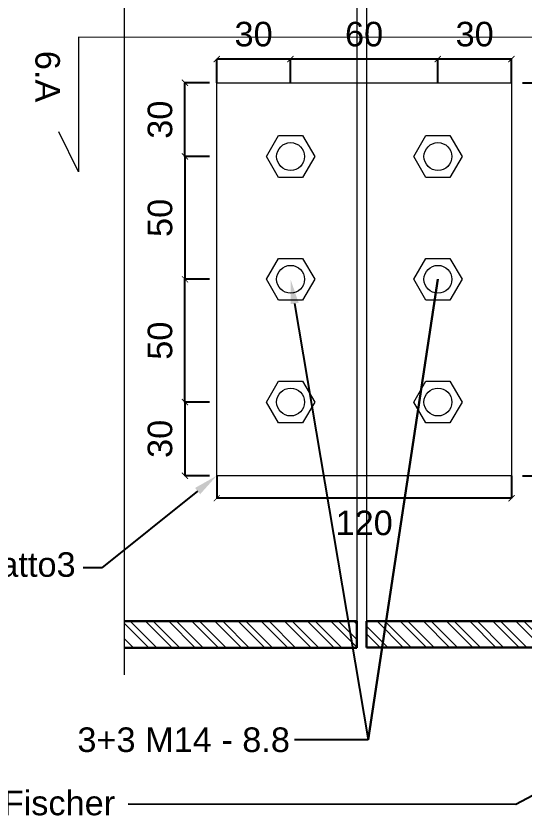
# Model space of a CAD drawing. Header units: millimetres. Extents: x 1415 to 3549, y 2194 to 4677.
# Drawn here: x 1789.6233 to 1789.8303, y 2313.5536 to 2313.8771 of the extents above; entities that cross this region are included whole.
import ezdxf
from ezdxf import colors
from ezdxf.entities.mleader import LeaderData, LeaderLine
from ezdxf.math import Vec2, Vec3

# ---------------------------------------------------------------- set-up
doc = ezdxf.new("R2010")
doc.units = ezdxf.units.MM
doc.linetypes.add('ACAD_ISO02W100', pattern=[15, 12, -3])
doc.linetypes.add('DASHDOT', pattern=[1, 0.5, -0.25, 0, -0.25])
doc.layers.get('0').update_dxf_attribs({"plot": 0})
for name, color, linetype, lineweight in [('bulloni', 170, 'Continuous', 15), ('giunti', 7, 'Continuous', 15), ('Layer4', 7, 'Continuous', 15), ('quote', 252, 'Continuous', 5), ('sezionato particolari', 7, 'Continuous', 30), ('sezione', 18, 'ACAD_ISO02W100', 20)]:
    doc.layers.add(name, color=color, linetype=linetype, lineweight=lineweight)
doc.layers.add('retini', color=7, linetype='DASHDOT', lineweight=9, true_color=0x636466)
doc.styles.get("Standard").update_dxf_attribs({"font": 'arial.ttf'})
doc.dimstyles.new('quote acciaio', dxfattribs={"dimtxt": 0.01, "dimasz": 0.0025, "dimexe": 0, "dimexo": 0, "dimgap": 0.005, "dimtad": 2, "dimdec": 0, "dimlfac": 1000, "dimzin": 0, "dimdsep": 46, "dimtxsty": 'Standard', "dimblk": 'ARCHTICK', "dimcen": 0, "dimclre": 252, "dimadec": 0, "dimazin": 0, "dimtfac": 1, "dimtdec": 0, "dimtofl": 0, "dimtmove": 0, "dimatfit": 3, "dimfxl": 0.01, "dimfxlon": 1, "dimtolj": 1, "dimtzin": 0, "dimarcsym": 0})

# ---------------------------------------------------------------- blocks, each defined once
blk = doc.blocks.new('_ArchTick')
at = {"color": 0, "linetype": 'ByBlock', "const_width": 0.15}
blk.add_lwpolyline([(-0.5, -0.5), (0.5, 0.5)], dxfattribs=at)
blk = doc.blocks.new('*D892')
at = {"layer": 'Defpoints', "color": 0, "transparency": 16777216}
for p in [(1789.69218, 2313.84985), (1789.70514, 2313.84985), (1789.73514, 2313.81985)]:
    blk.add_point(p, dxfattribs=at)
at = {"layer": 'quote', "color": 252, "lineweight": -2, "transparency": 16777216}
for p, q in [((1789.70218, 2313.84985), (1789.69218, 2313.84985)), ((1789.70218, 2313.81985), (1789.69218, 2313.81985))]:
    blk.add_line(p, q, dxfattribs=at)
at = {"layer": 'quote', "color": 0, "linetype": 'Continuous', "lineweight": -2, "transparency": 16777216}
blk.add_line((1789.69218, 2313.81985), (1789.69218, 2313.84985), dxfattribs=at)
at = {"layer": 'quote', "color": 0, "lineweight": -2, "transparency": 16777216, "xscale": 0.0025, "yscale": 0.0025, "zscale": 0.0025}
for p, rotation in [((1789.69218, 2313.84985), 90), ((1789.69218, 2313.81985), 270)]:
    blk.add_blockref('_ArchTick', p, dxfattribs=dict(at, rotation=rotation))
at = {"layer": 'quote', "color": 0, "transparency": 16777216, "insert": (1789.68207, 2313.83485), "char_height": 0.01, "attachment_point": 5, "rotation": 90}
blk.add_mtext('\\A1;30', dxfattribs=at)
blk = doc.blocks.new('*D888')
at = {"layer": 'Defpoints', "color": 0, "transparency": 16777216}
for p in [(1789.73514, 2313.81985), (1789.69218, 2313.76985), (1789.73514, 2313.76985)]:
    blk.add_point(p, dxfattribs=at)
at = {"layer": 'quote', "color": 252, "lineweight": -2, "transparency": 16777216}
for p, q in [((1789.70218, 2313.81985), (1789.69218, 2313.81985)), ((1789.70218, 2313.76985), (1789.69218, 2313.76985))]:
    blk.add_line(p, q, dxfattribs=at)
at = {"layer": 'quote', "color": 0, "linetype": 'Continuous', "lineweight": -2, "transparency": 16777216}
blk.add_line((1789.69218, 2313.81985), (1789.69218, 2313.76985), dxfattribs=at)
at = {"layer": 'quote', "color": 0, "lineweight": -2, "transparency": 16777216, "xscale": 0.0025, "yscale": 0.0025, "zscale": 0.0025}
for p, rotation in [((1789.69218, 2313.81985), 90), ((1789.69218, 2313.76985), 270)]:
    blk.add_blockref('_ArchTick', p, dxfattribs=dict(at, rotation=rotation))
at = {"layer": 'quote', "color": 0, "transparency": 16777216, "insert": (1789.68208, 2313.79485), "char_height": 0.01, "attachment_point": 5, "rotation": 90}
blk.add_mtext('\\A1;50', dxfattribs=at)
blk = doc.blocks.new('*D893')
at = {"layer": 'Defpoints', "color": 0, "transparency": 16777216}
for p in [(1789.73514, 2313.71985), (1789.69218, 2313.68985), (1789.76517, 2313.68985)]:
    blk.add_point(p, dxfattribs=at)
at = {"layer": 'quote', "color": 252, "lineweight": -2, "transparency": 16777216}
for p, q in [((1789.70218, 2313.71985), (1789.69218, 2313.71985)), ((1789.70218, 2313.68985), (1789.69218, 2313.68985))]:
    blk.add_line(p, q, dxfattribs=at)
at = {"layer": 'quote', "color": 0, "linetype": 'Continuous', "lineweight": -2, "transparency": 16777216}
blk.add_line((1789.69218, 2313.71985), (1789.69218, 2313.68985), dxfattribs=at)
at = {"layer": 'quote', "color": 0, "lineweight": -2, "transparency": 16777216, "xscale": 0.0025, "yscale": 0.0025, "zscale": 0.0025}
for p, rotation in [((1789.69218, 2313.71985), 90), ((1789.69218, 2313.68985), 270)]:
    blk.add_blockref('_ArchTick', p, dxfattribs=dict(at, rotation=rotation))
at = {"layer": 'quote', "color": 0, "transparency": 16777216, "insert": (1789.68207, 2313.70485), "char_height": 0.01, "attachment_point": 5, "rotation": 90}
blk.add_mtext('\\A1;30', dxfattribs=at)
blk = doc.blocks.new('*D889')
at = {"layer": 'Defpoints', "color": 0, "transparency": 16777216}
for p in [(1789.69218, 2313.76985), (1789.73514, 2313.76985), (1789.73514, 2313.71985)]:
    blk.add_point(p, dxfattribs=at)
at = {"layer": 'quote', "color": 252, "lineweight": -2, "transparency": 16777216}
for p, q in [((1789.70218, 2313.76985), (1789.69218, 2313.76985)), ((1789.70218, 2313.71985), (1789.69218, 2313.71985))]:
    blk.add_line(p, q, dxfattribs=at)
at = {"layer": 'quote', "color": 0, "linetype": 'Continuous', "lineweight": -2, "transparency": 16777216}
blk.add_line((1789.69218, 2313.71985), (1789.69218, 2313.76985), dxfattribs=at)
at = {"layer": 'quote', "color": 0, "lineweight": -2, "transparency": 16777216, "xscale": 0.0025, "yscale": 0.0025, "zscale": 0.0025}
for p, rotation in [((1789.69218, 2313.76985), 90), ((1789.69218, 2313.71985), 270)]:
    blk.add_blockref('_ArchTick', p, dxfattribs=dict(at, rotation=rotation))
at = {"layer": 'quote', "color": 0, "transparency": 16777216, "insert": (1789.68208, 2313.74485), "char_height": 0.01, "attachment_point": 5, "rotation": 90}
blk.add_mtext('\\A1;50', dxfattribs=at)
blk = doc.blocks.new('*D894')
at = {"layer": 'Defpoints', "color": 0, "transparency": 16777216}
for p in [(1789.79514, 2313.85953), (1789.8252, 2313.84985), (1789.79514, 2313.81985)]:
    blk.add_point(p, dxfattribs=at)
at = {"layer": 'quote', "color": 252, "lineweight": -2, "transparency": 16777216}
for p, q in [((1789.79514, 2313.84953), (1789.79514, 2313.85953)), ((1789.8252, 2313.84985), (1789.8252, 2313.85953))]:
    blk.add_line(p, q, dxfattribs=at)
at = {"layer": 'quote', "color": 0, "linetype": 'Continuous', "lineweight": -2, "transparency": 16777216}
blk.add_line((1789.8252, 2313.85953), (1789.79514, 2313.85953), dxfattribs=at)
at = {"layer": 'quote', "color": 0, "lineweight": -2, "transparency": 16777216, "xscale": 0.0025, "yscale": 0.0025, "zscale": 0.0025, "rotation": 180}
blk.add_blockref('_ArchTick', (1789.79514, 2313.85953), dxfattribs=at)
at = {"layer": 'quote', "color": 0, "lineweight": -2, "transparency": 16777216, "xscale": 0.0025, "yscale": 0.0025, "zscale": 0.0025}
blk.add_blockref('_ArchTick', (1789.8252, 2313.85953), dxfattribs=at)
at = {"layer": 'quote', "color": 0, "transparency": 16777216, "insert": (1789.81017, 2313.86964), "char_height": 0.01, "attachment_point": 5}
blk.add_mtext('\\A1;30', dxfattribs=at)
blk = doc.blocks.new('*D890')
at = {"layer": 'Defpoints', "color": 0, "transparency": 16777216}
for p in [(1789.73514, 2313.85953), (1789.73514, 2313.81985), (1789.79514, 2313.81985)]:
    blk.add_point(p, dxfattribs=at)
at = {"layer": 'quote', "color": 252, "lineweight": -2, "transparency": 16777216}
for p, q in [((1789.73514, 2313.84953), (1789.73514, 2313.85953)), ((1789.79514, 2313.84953), (1789.79514, 2313.85953))]:
    blk.add_line(p, q, dxfattribs=at)
at = {"layer": 'quote', "color": 0, "linetype": 'Continuous', "lineweight": -2, "transparency": 16777216}
blk.add_line((1789.79514, 2313.85953), (1789.73514, 2313.85953), dxfattribs=at)
at = {"layer": 'quote', "color": 0, "lineweight": -2, "transparency": 16777216, "xscale": 0.0025, "yscale": 0.0025, "zscale": 0.0025, "rotation": 180}
blk.add_blockref('_ArchTick', (1789.73514, 2313.85953), dxfattribs=at)
at = {"layer": 'quote', "color": 0, "lineweight": -2, "transparency": 16777216, "xscale": 0.0025, "yscale": 0.0025, "zscale": 0.0025}
blk.add_blockref('_ArchTick', (1789.79514, 2313.85953), dxfattribs=at)
at = {"layer": 'quote', "color": 0, "transparency": 16777216, "insert": (1789.76514, 2313.86964), "char_height": 0.01, "attachment_point": 5}
blk.add_mtext('\\A1;60', dxfattribs=at)
blk = doc.blocks.new('*D891')
at = {"layer": 'Defpoints', "color": 0, "transparency": 16777216}
for p in [(1789.70514, 2313.85953), (1789.70514, 2313.84985), (1789.73514, 2313.81985)]:
    blk.add_point(p, dxfattribs=at)
at = {"layer": 'quote', "color": 252, "lineweight": -2, "transparency": 16777216}
for p, q in [((1789.70514, 2313.84985), (1789.70514, 2313.85953)), ((1789.73514, 2313.84953), (1789.73514, 2313.85953))]:
    blk.add_line(p, q, dxfattribs=at)
at = {"layer": 'quote', "color": 0, "linetype": 'Continuous', "lineweight": -2, "transparency": 16777216}
blk.add_line((1789.73514, 2313.85953), (1789.70514, 2313.85953), dxfattribs=at)
at = {"layer": 'quote', "color": 0, "lineweight": -2, "transparency": 16777216, "xscale": 0.0025, "yscale": 0.0025, "zscale": 0.0025, "rotation": 180}
blk.add_blockref('_ArchTick', (1789.70514, 2313.85953), dxfattribs=at)
at = {"layer": 'quote', "color": 0, "lineweight": -2, "transparency": 16777216, "xscale": 0.0025, "yscale": 0.0025, "zscale": 0.0025}
blk.add_blockref('_ArchTick', (1789.73514, 2313.85953), dxfattribs=at)
at = {"layer": 'quote', "color": 0, "transparency": 16777216, "insert": (1789.72014, 2313.86964), "char_height": 0.01, "attachment_point": 5}
blk.add_mtext('\\A1;30', dxfattribs=at)
blk = doc.blocks.new('*D895')
at = {"layer": 'Defpoints', "color": 0, "transparency": 16777216}
for p in [(1789.8252, 2313.84985), (1789.8252, 2313.68985), (1789.8396, 2313.68985)]:
    blk.add_point(p, dxfattribs=at)
at = {"layer": 'quote', "color": 252, "lineweight": -2, "transparency": 16777216}
for p, q in [((1789.8296, 2313.84985), (1789.8396, 2313.84985)), ((1789.8296, 2313.68985), (1789.8396, 2313.68985))]:
    blk.add_line(p, q, dxfattribs=at)
at = {"layer": 'quote', "color": 0, "linetype": 'Continuous', "lineweight": -2, "transparency": 16777216}
blk.add_line((1789.8396, 2313.84985), (1789.8396, 2313.68985), dxfattribs=at)
at = {"layer": 'quote', "color": 0, "lineweight": -2, "transparency": 16777216, "xscale": 0.0025, "yscale": 0.0025, "zscale": 0.0025}
for p, rotation in [((1789.8396, 2313.84985), 90), ((1789.8396, 2313.68985), 270)]:
    blk.add_blockref('_ArchTick', p, dxfattribs=dict(at, rotation=rotation))
at = {"layer": 'quote', "color": 0, "transparency": 16777216, "insert": (1789.84971, 2313.76985), "char_height": 0.01, "attachment_point": 5, "rotation": 90}
blk.add_mtext('\\A1;160', dxfattribs=at)
blk = doc.blocks.new('*D896')
at = {"layer": 'Defpoints', "color": 0, "transparency": 16777216}
for p in [(1789.70514, 2313.68985), (1789.8252, 2313.68985), (1789.70514, 2313.68067)]:
    blk.add_point(p, dxfattribs=at)
at = {"layer": 'quote', "color": 252, "lineweight": -2, "transparency": 16777216}
for p, q in [((1789.70514, 2313.68985), (1789.70514, 2313.68067)), ((1789.8252, 2313.68985), (1789.8252, 2313.68067))]:
    blk.add_line(p, q, dxfattribs=at)
at = {"layer": 'quote', "color": 0, "linetype": 'Continuous', "lineweight": -2, "transparency": 16777216}
blk.add_line((1789.8252, 2313.68067), (1789.70514, 2313.68067), dxfattribs=at)
at = {"layer": 'quote', "color": 0, "lineweight": -2, "transparency": 16777216, "xscale": 0.0025, "yscale": 0.0025, "zscale": 0.0025, "rotation": 180}
blk.add_blockref('_ArchTick', (1789.70514, 2313.68067), dxfattribs=at)
at = {"layer": 'quote', "color": 0, "lineweight": -2, "transparency": 16777216, "xscale": 0.0025, "yscale": 0.0025, "zscale": 0.0025}
blk.add_blockref('_ArchTick', (1789.8252, 2313.68067), dxfattribs=at)
at = {"layer": 'quote', "color": 0, "transparency": 16777216, "insert": (1789.76517, 2313.67056), "char_height": 0.01, "attachment_point": 5}
blk.add_mtext('\\A1;120', dxfattribs=at)

msp = doc.modelspace()

# ---------------------------------------------------------------- hatches: boundary and pattern name
at = {"layer": 'retini', "transparency": 33554687}
h = msp.add_hatch(dxfattribs=at)
h.set_pattern_fill('ANSI32', color=256, scale=0.0007, angle=90)
h.set_pattern_definition([(135, (0, 0), (-0.004714634464, -0.004714634464), []), (135, (2e-19, 0.003143), (-0.004714634464, -0.004714634464), [])])
h.paths.add_polyline_path([(1789.76214, 2313.91985), (1789.66761, 2313.91985), (1789.66761, 2313.91005), (1789.76214, 2313.91005)])
h.paths.add_polyline_path([(1789.75863, 2313.63055), (1789.66761, 2313.63055), (1789.66761, 2313.61971), (1789.76046, 2313.61971)])
h.paths.add_polyline_path([(1789.76214, 2313.63055), (1789.75863, 2313.63055), (1789.76046, 2313.61971), (1789.76214, 2313.61971)])
h.paths.add_polyline_path([(1789.77408, 2313.63055), (1789.76614, 2313.63055), (1789.76614, 2313.61985), (1789.77246, 2313.61985)])
h.paths.add_polyline_path([(1789.91614, 2313.62755), (1789.91614, 2313.63055), (1789.77408, 2313.63055), (1789.77246, 2313.61985), (1789.91614, 2313.61985)])
h.paths.add_polyline_path([(1789.91614, 2313.91305), (1789.91614, 2313.91985), (1789.76614, 2313.91985), (1789.76614, 2313.91005), (1789.91614, 2313.91005)])

# ---------------------------------------------------------------- linework, layer by layer
at = {"layer": 'bulloni'}
for points in [[(1789.74502, 2313.81985), (1789.74011, 2313.81135), (1789.73029, 2313.81135), (1789.72539, 2313.81985), (1789.73029, 2313.82835), (1789.74011, 2313.82835)], [(1789.80502, 2313.81985), (1789.80011, 2313.81135), (1789.79029, 2313.81135), (1789.78539, 2313.81985), (1789.79029, 2313.82835), (1789.80011, 2313.82835)], [(1789.74502, 2313.76985), (1789.74011, 2313.76135), (1789.73029, 2313.76135), (1789.72539, 2313.76985), (1789.73029, 2313.77835), (1789.74011, 2313.77835)], [(1789.80502, 2313.76985), (1789.80011, 2313.76135), (1789.79029, 2313.76135), (1789.78539, 2313.76985), (1789.79029, 2313.77835), (1789.80011, 2313.77835)], [(1789.74502, 2313.71985), (1789.74011, 2313.71135), (1789.73029, 2313.71135), (1789.72539, 2313.71985), (1789.73029, 2313.72835), (1789.74011, 2313.72835)], [(1789.80502, 2313.71985), (1789.80011, 2313.71135), (1789.79029, 2313.71135), (1789.78539, 2313.71985), (1789.79029, 2313.72835), (1789.80011, 2313.72835)]]:
    msp.add_lwpolyline(points, close=True, dxfattribs=at)
for centre in [(1789.7352, 2313.81985), (1789.7952, 2313.81985), (1789.7352, 2313.76985), (1789.7952, 2313.76985), (1789.7352, 2313.71985), (1789.7952, 2313.71985)]:
    msp.add_circle(centre, 0.00567, dxfattribs=at)
at = {"layer": 'giunti'}
msp.add_lwpolyline([(1789.8252, 2313.68985), (1789.70514, 2313.68985), (1789.70514, 2313.84985), (1789.8252, 2313.84985), (1789.8252, 2313.68985)], dxfattribs=at)
at = {"layer": 'Layer4'}
for points in [[(1789.76214, 2313.91005), (1789.76214, 2313.84985)], [(1789.76614, 2313.91005), (1789.76614, 2313.84985)], [(1789.76214, 2313.68985), (1789.76214, 2313.63055)], [(1789.76614, 2313.68985), (1789.76614, 2313.63055)]]:
    msp.add_lwpolyline(points, dxfattribs=at)
at = {"layer": 'Layer4', "linetype": 'ACAD_ISO02W100', "ltscale": 0.25}
for points in [[(1789.76214, 2313.84985), (1789.76214, 2313.68985)], [(1789.76614, 2313.84985), (1789.76614, 2313.68985)]]:
    msp.add_lwpolyline(points, dxfattribs=at)
at = {"layer": 'sezionato particolari'}
for p, q in [((1789.76614, 2313.63055), (1789.91614, 2313.63055)), ((1789.76614, 2313.61985), (1789.91614, 2313.61985))]:
    msp.add_line(p, q, dxfattribs=at)
for points in [[(1789.76214, 2313.63055), (1789.66761, 2313.63055)], [(1789.76214, 2313.61971), (1789.76214, 2313.63055)], [(1789.76614, 2313.61985), (1789.76614, 2313.63055)], [(1789.76214, 2313.61971), (1789.66761, 2313.61971)]]:
    msp.add_lwpolyline(points, dxfattribs=at)
at = {"layer": 'sezione', "ltscale": 0.2}
for p, q in [((1790.31052, 2313.86861), (1789.64877, 2313.86831)), ((1789.64877, 2313.86858), (1789.6488, 2313.81357)), ((1789.6488, 2313.81357), (1789.6408, 2313.82985))]:
    msp.add_line(p, q, dxfattribs=at)
msp.add_lwpolyline([(1789.66761, 2313.60869), (1789.66761, 2313.9319)], dxfattribs=at)

# ---------------------------------------------------------------- texts
at = {"layer": 'sezione'}
msp.add_text('6.A', height=0.01, rotation=270.003, dxfattribs=at).set_placement((1789.63127, 2313.8629))

# ---------------------------------------------------------------- dimensions: what is measured, and where the dimension line sits
at = {"layer": 'quote'}
for base, p1, p2, angle, picture, middle in [((1789.70514, 2313.85953), (1789.73514, 2313.81985), (1789.70514, 2313.84985), 180, '*D891', (1789.72014, 2313.86964)), ((1789.73514, 2313.85953), (1789.79514, 2313.81985), (1789.73514, 2313.81985), 180, '*D890', (1789.76514, 2313.86964)), ((1789.79514, 2313.85953), (1789.8252, 2313.84985), (1789.79514, 2313.81985), 180, '*D894', (1789.81017, 2313.86964)), ((1789.69218, 2313.84985), (1789.73514, 2313.81985), (1789.70514, 2313.84985), 90, '*D892', (1789.68207, 2313.83485)), ((1789.8396, 2313.68985), (1789.8252, 2313.84985), (1789.8252, 2313.68985), 90, '*D895', (1789.84971, 2313.76985)), ((1789.69218, 2313.76985), (1789.73514, 2313.81985), (1789.73514, 2313.76985), 90, '*D888', (1789.68208, 2313.79485)), ((1789.69218, 2313.76985), (1789.73514, 2313.71985), (1789.73514, 2313.76985), 90, '*D889', (1789.68208, 2313.74485)), ((1789.69218, 2313.68985), (1789.73514, 2313.71985), (1789.76517, 2313.68985), 90, '*D893', (1789.68207, 2313.70485)), ((1789.70514, 2313.68067), (1789.8252, 2313.68985), (1789.70514, 2313.68985), 180, '*D896', (1789.76517, 2313.67056))]:
    dim = msp.add_linear_dim(base=base, p1=p1, p2=p2, angle=angle, dimstyle='quote acciaio', dxfattribs=at)
    dim.commit()
    dim.dimension.update_dxf_attribs({"geometry": picture, "text_midpoint": middle})

# ---------------------------------------------------------------- leaders
ml = msp.add_multileader_mtext('Standard', dxfattribs=at)
ml.set_content('3+3 M14 - 8.8', color=256)
ml.set_leader_properties()
ml.build(insert=Vec2(0, 0))
ml.multileader.update_dxf_attribs({"dogleg_length": 0.03, "arrow_head_size": 0.01})
ctx = ml.context
ctx.base_point, ctx.char_height, ctx.arrow_head_size, ctx.landing_gap_size, ctx.plane_origin = Vec3(1789.64537, 2313.58223), 0.01, 0.01, 0.003, Vec3(1789.77897, 2313.76579)
notes = []
notes.append((ctx, [(0, (1, 1, 0), (1789.76676, 2313.58223), (-1, 0), 0.03, [(1, [(1789.7352, 2313.76985), (1789.76676, 2313.58223), (1789.7952, 2313.76985)], 0, [])])]))
ctx.mtext.insert, ctx.mtext.width, ctx.mtext.flow_direction = Vec3(1789.64837, 2313.58732), 0.1214513, 5
ml = msp.add_multileader_mtext('Standard', dxfattribs=at)
ml.set_content('piatto3 ', color=256)
ml.set_leader_properties()
ml.build(insert=Vec2(0, 0))
ml.multileader.update_dxf_attribs({"dogleg_length": 0.03, "arrow_head_size": 0.01})
ctx = ml.context
ctx.base_point, ctx.char_height, ctx.arrow_head_size, ctx.landing_gap_size, ctx.plane_origin = Vec3(1789.60428, 2313.65228), 0.01, 0.01, 0.003, Vec3(1789.71355, 2313.616)
ctx.text_align_type = 2
notes.append((ctx, [(0, (1, 1, 0), (1789.65837, 2313.65228), (-1, 0), 0.0077, [(0, [(1789.70514, 2313.68985), (1789.65837, 2313.65228)], 0, [])])]))
ctx.mtext.insert, ctx.mtext.alignment, ctx.mtext.flow_direction = Vec3(1789.64767, 2313.65867), 3, 5
ml = msp.add_multileader_mtext('Standard', dxfattribs=at)
ml.set_content('6 ancoranti Fischer a espansione FAZ II {\\fBahnschrift Light|b0|i0|c0|p34;∅}16 ', color=256)
ml.set_leader_properties()
ml.build(insert=Vec2(0, 0))
ml.multileader.update_dxf_attribs({"dogleg_length": 0.03, "arrow_head_size": 0.01})
ctx = ml.context
ctx.base_point, ctx.char_height, ctx.arrow_head_size, ctx.landing_gap_size, ctx.plane_origin, ctx.plane_x_axis, ctx.plane_y_axis = Vec3(1789.53973, 2313.55617), 0.01, 0.01, 0.003, Vec3(1789.89074, 2313.76985), Vec3(1, -0.000654), Vec3(0.000654, 1)
ctx.text_align_type = 1
notes.append((ctx, [(0, (1, 1, 0), (1789.82696, 2313.55598), (-1, 0.000654), 0.15797, [(2, [(1789.89074, 2313.58985)], 0, [])])]))
ctx.mtext.insert, ctx.mtext.text_direction, ctx.mtext.rotation, ctx.mtext.width, ctx.mtext.alignment, ctx.mtext.flow_direction = Vec3(1789.60436, 2313.56157), Vec3(1, -0.000654), 6.282531, 0.1266845, 2, 5
for ctx, leaders in notes:
    for number, flags, end, landing, length, lines in leaders:
        leader = LeaderData()
        leader.index, (leader.has_last_leader_line, leader.has_dogleg_vector, leader.attachment_direction) = number, flags
        leader.last_leader_point, leader.dogleg_vector, leader.dogleg_length = Vec3(end), Vec3(landing), length
        for number, points, colour, breaks in lines:
            line = LeaderLine()
            line.index, line.vertices, line.color, line.breaks = number, Vec3.list(points), colors.encode_raw_color(colour), breaks
            leader.lines.append(line)
        ctx.leaders.append(leader)

doc.saveas('drawing.dxf')
